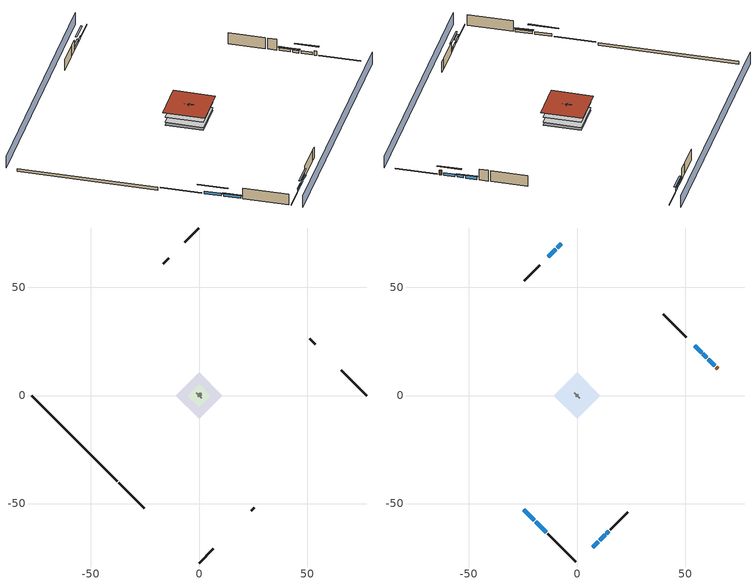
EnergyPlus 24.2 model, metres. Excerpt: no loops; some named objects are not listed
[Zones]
crawlspace - vented
 floor foundation (Slab2 construction): -10.79,0 0,10.79 10.79,0 0,-10.79 z-0.91
 wall outside (RimJoist1 construction): -37.06,-40.44 -25.27,-52.23 z0.3:0.61
 wall outside (RimJoist2 construction): 0,77.5 -6.55,70.95 z0.3:0.61
 wall outside (RimJoist3 construction): 77.5,0 65.71,11.79 z0.3:0.61
 wall outside (RimJoist4 construction): 0,-77.5 6.55,-70.95 z0.3:0.61
 wall foundation (FoundationWall1 construction): -77.5,0 -37.72,-39.79 z-0.91:0.3
furnace airloop ret air zone
 floor adiabatic (AdiabaticConst): 0,0 0,1 1,1 1,0 z0
 wall adiabatic (AdiabaticConst): 0,1 0,0 1,0 1,1 0,1 z0:1
 ceiling adiabatic (AdiabaticConst): 1,0 1,1 0,1 0,0 z1
garage
 floor foundation (Slab1 construction): -5.17,0 0,5.17 5.17,0 0,-5.17 z0
 wall outside (Wall1 construction): -13.98,63.52 -16.57,60.94 z0.3:5.18
 wall outside (Wall2 construction): 53.75,23.75 51.17,26.34 z0.3:5.18
 wall outside (Wall9 construction): 24.25,-53.25 25.54,-51.96 z0.3:5.18
 wall to conditioned space (Wall5 construction Reversed): -1.29,1.29 1.29,-1.29 z0.3:5.18
 wall to conditioned space (Wall6 construction Reversed): -0.65,-0.65 0.65,0.65 z0.3:5.18
conditioned space
 floor to crawlspace - vented (Floor1 construction): -10.79,0 0,10.79 10.79,0 0,-10.79 z0.3
 floor to garage (Floor2 construction): -5.17,0 0,5.17 5.17,0 0,-5.17 z0.3
 floor adiabatic (AdiabaticFloorConstruction): -10.79,0 0,10.79 10.79,0 0,-10.79 z2.74
 wall outside (AdiabaticWallConstruction 1): 65.06,12.45 64.41,13.09 z0.3:2.34
 wall outside (AdiabaticWallConstruction): -24.62,-52.89 -19.79,-57.72 / -19.13,-58.37 -14.3,-63.2 / -7.21,70.3 -9.08,68.43 / 63.76,13.75 60.71,16.8 z0.3:1.46; 7.21,-70.3 9.76,-67.75 / 10.41,-67.09 12.96,-64.54 z0.3:1.52; -9.73,67.77 -13.33,64.18 z0.3:1.43; 60.05,17.45 58.27,19.23 z0.3:1.4; 57.62,19.89 54.41,23.09 z0.3:1.49; 13.62,-63.88 14.62,-62.88 z0.3:1.25
 wall outside (Wall3 construction): -13.65,-63.86 -0.66,-76.85 z0.3:5.18
 wall outside (Wall4 construction): -17.23,60.28 -24.44,53.06 z0.3:5.18
 wall outside (Wall7 construction): 50.51,26.99 39.99,37.52 z0.3:5.18
 wall outside (Wall8 construction): 15.28,-62.23 23.59,-53.91 z0.3:5.18
 window (WindowConstruction): -24.61,-52.89 -19.79,-57.72 z0.3:1.46
 window (WindowConstruction 9): 7.21,-70.3 9.76,-67.75 z0.3:1.52
 window (WindowConstruction 1): -19.13,-58.37 -14.3,-63.2 z0.3:1.46
 window (WindowConstruction 2): -7.21,70.3 -9.07,68.43 z0.3:1.46
 window (WindowConstruction 3): -9.73,67.77 -13.33,64.18 z0.3:1.43
 window (WindowConstruction 4): 63.75,13.75 60.71,16.8 z0.3:1.46
 window (WindowConstruction 5): 60.05,17.45 58.27,19.23 z0.3:1.4
 window (WindowConstruction 6): 57.62,19.89 54.41,23.09 z0.3:1.49
 window (WindowConstruction 7): 10.41,-67.09 12.96,-64.54 z0.3:1.52
 window (WindowConstruction 8): 13.62,-63.88 14.62,-62.88 z0.3:1.25
 door (Door): 65.06,12.45 64.41,13.09 z0.3:2.34
 ceiling adiabatic (AdiabaticFloorConstruction): 0,-10.79 10.79,0 0,10.79 -10.79,0 z2.74
 roof outside (Roof1 construction): 0,11.96 -11.96,0 0,-11.96 11.96,0 z5.18
shading: 3.23,-80.74 80.74,-3.23 / -3.23,80.74 -80.74,3.23 z0:5.18; -17.85,-59.66 -26.55,-50.95 -26.99,-51.38 -18.28,-60.09 z4.21; 9.97,-67.53 6.99,-70.51 7.42,-70.94 10.4,-67.96 z1.83; -14.09,-63.42 -19.35,-58.16 -19.78,-58.59 -14.52,-63.85 z1.77; -11.01,66.49 -5.27,72.23 -5.7,72.67 -11.45,66.92 z4.21; -13.54,63.96 -9.52,67.99 -9.95,68.42 -13.97,64.39 z1.74; 58.77,18.73 65.69,11.81 66.13,12.24 59.2,19.17 z4.21; 58.06,19.45 60.27,17.24 60.7,17.67 58.49,19.88 z1.71; 54.2,23.31 57.83,19.67 58.26,20.1 54.63,23.74 z1.8; 14.9,-62.6 8.47,-69.03 8.91,-69.46 15.33,-63.03 z4.27; 14.84,-62.67 13.4,-64.1 13.84,-64.53 15.27,-63.1 z1.55
[Building]
Building 1: Terrain=Suburbs
[Site:Location]
Portland Intl Arpt_OR: Latitude {deg}=45.59; Longitude {deg}=-122.6; Time Zone {hr}=-8; Elevation {m}=33; Keep Site Location Information=Yes
[Site:GroundTemperature:Shallow]
10.2558, 8.96328, 8.85977, 9.47314, 11.9355, 14.3863, 16.5111, 17.8571, 17.9714, 16.8767, 14.8061, 12.4304
[Site:WaterMainsTemperature]
Calculation Method=Schedule; Temperature Schedule=mains temperature schedule
[Material] Roughness=Rough; Thermal Absorptance=0.9
Name | Thickness {m} | Conductivity {W/m-K} | Density {kg/m3} | Specific Heat {J/kg-K} | Solar Absorptance | Visible Absorptance
concrete 4.0 in. | 0.1016 | 1.803125 | 2242.8 | 837.4 | 0.7 | 0.7
concrete 8.0 in. | 0.2032 | 1.803125 | 2242.8 | 837.4 | 0.7 | 0.7
door material | 0.04445 | 0.0612267 | 512.64 | 1214.23 | 0.7 | 0.7
fiber cement siding | 0.009525 | 0.258207 | 347.634 | 1004.88 | 0.5 | 0.5
floor covering | 0.0127 | 0.0433444 | 54.468 | 1339.84 | 0.6 | 0.6
floor rigid ins; wall rigid ins; wall rigid ins 1; wall rigid ins 2 | 0.051816 | 0.029427 | 32.04 | 1214.23 | 0.7 | 0.7
floor rigid ins 1; wall rigid ins 3 | 0.512978 | 0.029427 | 32.04 | 1214.23 | 0.7 | 0.7
floor stud and cavity | 0.1397 | 0.0972396 | 92.3553 | 1139.71 | 0.7 | 0.7
floor stud and cavity 1 | 0.1397 | 1.75129 | 37.0049 | 1207.88 | 0.7 | 0.7
furniture material conditioned space 1; furniture material garage 1 | 0.1524 | 0.115458 | 640.8 | 1214.23 | 0.6 | 0.6
gypsum board | 0.0127 | 0.160291 | 801 | 837.4 | 0.6 | 0.6
osb sheathing 0.5 in. | 0.0127 | 0.115458 | 512.64 | 1214.23 | 0.7 | 0.7
osb sheathing 0.75 in. | 0.01905 | 0.115458 | 512.64 | 1214.23 | 0.7 | 0.7
rim joist stud and cavity | 0.0508 | 0.178804 | 50.32683 | 1063.81 | 0.6 | 0.6
roof rigid ins | 0.103632 | 0.029427 | 32.04 | 1214.23 | 0.7 | 0.7
roof stud and cavity | 0.2032 | 0.159782 | 78.34581 | 1123.46 | 0.7 | 0.7
slate or tile shingles | 0.01905 | 0.840978 | 1899.972 | 799.717 | 0.75 | 0.75
soil 0.5 in. | 0.0127 | 1.9041 | 1842.3 | 418.7 | 0.7 | 0.7
wall stud and cavity | 0.1397 | 0.346631 | 139.0536 | 1170.24 | 0.6 | 0.6
wall stud and cavity 1 | 0.1397 | 0.230709 | 139.0536 | 1170.24 | 0.7 | 0.7
wall stud and cavity 2 | 0.1397 | 0.250644 | 139.0536 | 1170.24 | 0.7 | 0.7
wall stud and cavity 3 | 0.0889 | 0.380278 | 52.3479 | 1209.89 | 0.7 | 0.7
wall stud and cavity 4 | 0.0889 | 0.391764 | 83.0341 | 1211.67 | 0.7 | 0.7
wood siding; wood siding 1 | 0.0254 | 0.102417 | 544.68 | 1172.36 | 0.7 | 0.7
[Material:NoMass]
Adiabatic: Roughness=Rough; Thermal Resistance {m2-K/W}=176.1; Thermal Absorptance=0.9; Solar Absorptance=0.7; Visible Absorptance=0.7
[WindowMaterial:SimpleGlazingSystem]
WindowMaterial: U-Factor {W/m2-K}=2.15764; Solar Heat Gain Coefficient=0.44
[Construction]
AdiabaticConst: Adiabatic
AdiabaticFloorConstruction: floor stud and cavity 1, floor rigid ins 1, osb sheathing 0.75 in., floor covering
AdiabaticWallConstruction: wood siding, wall rigid ins 3, wall stud and cavity 3, gypsum board
AdiabaticWallConstruction 1: wood siding 1, wall rigid ins 3, wall stud and cavity 3, gypsum board
Door: door material
Floor1 construction; Floor2 construction: floor stud and cavity, floor rigid ins, osb sheathing 0.75 in., floor covering
FoundationWall1 construction: concrete 8.0 in.
furniture construction conditioned space 1: furniture material conditioned space 1
furniture construction garage 1: furniture material garage 1
PartitionWallConstruction: gypsum board, wall stud and cavity 4, gypsum board
RimJoist1 construction; RimJoist2 construction; RimJoist3 construction; RimJoist4 construction: fiber cement siding, rim joist stud and cavity
Roof1 construction: slate or tile shingles, roof rigid ins, osb sheathing 0.75 in., roof stud and cavity, gypsum board
Slab1 construction: concrete 4.0 in.
Slab2 construction: soil 0.5 in.
Wall1 construction; Wall2 construction; Wall9 construction: fiber cement siding, osb sheathing 0.5 in., wall stud and cavity
Wall3 construction; Wall4 construction: fiber cement siding, wall rigid ins, osb sheathing 0.5 in., wall stud and cavity 1, gypsum board
Wall5 construction Reversed: gypsum board, wall stud and cavity 2, osb sheathing 0.5 in., wall rigid ins 1
Wall6 construction Reversed: gypsum board, wall stud and cavity 2, osb sheathing 0.5 in., wall rigid ins 2
Wall7 construction; Wall8 construction: fiber cement siding, wall rigid ins 2, osb sheathing 0.5 in., wall stud and cavity 1, gypsum board
WindowConstruction; WindowConstruction 1; WindowConstruction 2; WindowConstruction 3; WindowConstruction 4; WindowConstruction 5; WindowConstruction 6; WindowConstruction 7; WindowConstruction 8; WindowConstruction 9: WindowMaterial
[Zone] Multiplier=1
Name | Volume {m3} | Part of Total Floor Area
conditioned space | 1265.65 | Yes
crawlspace - vented | 283.791 | Yes
furnace airloop ret air zone | 1 | No
garage | 130.484 | Yes
[Space]
Name | Zone | Volume {m3} | Space Type
conditioned space 1 | conditioned space | 1265.65
crawlspace - vented 1 | crawlspace - vented | 283.791
furnace airloop ret air space | furnace airloop ret air zone |  | Plenum Space Type
garage 1 | garage | 130.484
[SurfaceProperty:IncidentSolarMultiplier] Incident Solar Multiplier=1; Incident Solar Multiplier Schedule=trans schedule winter=0.85 summer=0.7
Window1; Window10; Window2; Window3; Window4; Window5; Window6; Window7; Window8; Window9
[InternalMass]
Name | Construction | Zone or ZoneList | Space or SpaceList | Surface Area {m2}
furniture mass conditioned space 1 | furniture construction conditioned space 1 | conditioned space | conditioned space 1 | 207.62
partition wall mass | PartitionWallConstruction | conditioned space | conditioned space 1 | 519.049
furniture mass garage 1 | furniture construction garage 1 | garage | garage 1 | 5.35122
[ElectricEquipment] Zone or ZoneList or Space or SpaceList=conditioned space 1; Design Level Calculation Method=EquipmentLevel; Fraction Latent=0
Name | Schedule | Design Level {W} | Fraction Radiant | Fraction Lost
clothes dryer | clothes dryer schedule | 0 | 0 | 1
clothes washer | clothes washer schedule | 0 | 0 | 1
cooking range | cooking range schedule | 0 | 0 | 1
dishwasher | dishwasher schedule | 0 | 0 | 1
fridge | fridge schedule | 45.9075 | 0.6 | 0
mech vent house fan | mech vent house fan schedule | 0 | 0 | 1
mech vent house fan cfis | mech vent house fan cfis schedule | 0 | 0 | 0
whole house fan | Always On Discrete | 0 | 0 | 1
[OtherEquipment] Design Level Calculation Method=EquipmentLevel
Name | Fuel Type | Zone or ZoneList or Space or SpaceList | Schedule | Design Level {W} | Fraction Latent | Fraction Radiant | Fraction Lost
clothes dryer 1 | NaturalGas | conditioned space 1 | clothes dryer schedule | 0 | 0 | 0 | 1
cooking range 1 | NaturalGas | conditioned space 1 | cooking range schedule | 0 | 0 | 0 | 1
furnace airloop_0 SupCondToLv; furnace airloop_0 SupSensLkToCond; mech vent house fan sensible load | None | conditioned space 1 | Always On Discrete | 0 | 0 | 0 | 0
furnace airloop_0 SupLatLkToCond; mech vent house fan latent load | None | conditioned space 1 | Always On Discrete | 0 | 1 | 0 | 0
general water use latent | None | conditioned space 1 | general water use schedule | 0 | 1 | 0 | 0
general water use sensible | None | conditioned space 1 | general water use schedule | 0 | 0 | 0.6 | 0
furnace airloop_0 RetCondToDZ; furnace airloop_0 SupCondToDZ; furnace airloop_0 SupSensLkToDZ | None | crawlspace - vented 1 | Always On Discrete | 0 | 0 | 0 | 0
furnace airloop_0 SupLatLkToDZ | None | crawlspace - vented 1 | Always On Discrete | 0 | 1 | 0 | 0
furnace airloop_0 RetCondToRP; furnace airloop_0 RetSensLkToRP | None | furnace airloop ret air space | Always On Discrete | 0 | 0 | 0 | 0
furnace airloop_0 RetLatLkToRP | None | furnace airloop ret air space | Always On Discrete | 0 | 1 | 0 | 0
water heater energy adjustment1 | Electricity | garage 1 | Always On Discrete | 0.01 | 0 | 0 | 1
water heater lat | None | garage 1 | Always On Discrete | 0 | 1 | 0 | 0
water heater sens | None | garage 1 | Always On Discrete | 0 | 0 | 0 | 0
[ZoneInfiltration:DesignFlowRate] Schedule=Always On Discrete
Name | Zone or ZoneList or Space or SpaceList | Design Flow Rate Calculation Method | Design Flow Rate {m3/s} | Air Changes per Hour {1/hr} | Constant Term Coefficient | Temperature Term Coefficient | Velocity Term Coefficient | Velocity Squared Term Coefficient
infil flow; natural vent flow; whole house fan flow | conditioned space 1 | Flow/Zone | 0
crawlspace_vented 1 duct leakage imbalance infil flow | crawlspace - vented 1 | Flow/Zone | 0
infil crawlspace - vented 1 | crawlspace - vented 1 | AirChanges/Hour |  | 2.6013 | 1 | 0 | 0 | 0
[ZoneMixing] Schedule=Always On Continuous; Design Flow Rate Calculation Method=Flow/Zone; Design Flow Rate {m3/s}=0
Name | Zone or Space | Source Zone or Space
furnace airloop_0 ZoneMixDZToCond mix | conditioned space | crawlspace - vented
furnace airloop_0 ZoneMixCondToDZ mix | crawlspace - vented | conditioned space
[SurfaceProperty:ExposedFoundationPerimeter] Exposed Perimeter Calculation Method=TotalExposedPerimeter
Name | Total Exposed Perimeter {m}
Slab2 | 56.26608
Slab1 | 18.288
[SpaceList]
Plenum Space Type: furnace airloop ret air space
[ZoneInfiltration:EffectiveLeakageArea]
infil garage 1: Zone or Space=garage 1; Schedule=Always On Discrete; Effective Air Leakage Area {cm2}=81.551; Stack Coefficient=0.000129147; Wind Coefficient=4.64657e-05
[AvailabilityManager:Scheduled]
furnace airloop Availability Manager: Schedule=Always On Discrete
[AirLoopHVAC:ReturnPlenum]
Air Loop HVAC Return Plenum 1: Zone=furnace airloop ret air zone
[Foundation:Kiva] Wall Depth Below Slab {m}=0.2032
Name | Initial Indoor Air Temperature {C} | Wall Height Above Grade {m}
Foundation Kiva 1 | 13.4258 | 0.1016
Foundation Kiva 2 | 7.86103 | 0.3048
[Foundation:Kiva:Settings]
Soil Conductivity {W/m-K}=1.9041; Soil Density {kg/m3}=1842.3; Soil Specific Heat {J/kg-K}=418.7; Ground Solar Absorptivity=0.9; Ground Thermal Absorptivity=0.9; Ground Surface Roughness {m}=0.03; Far-Field Width {m}=40; Deep-Ground Boundary Condition=ZeroFlux; Deep-Ground Depth {m}=40; Minimum Cell Dimension {m}=0.2; Maximum Cell Growth Coefficient=3; Simulation Timestep=Timestep
[EnergyManagementSystem:GlobalVariable]
furnace_airloop_0_DuctImbalLkExhFanEquivCond
furnace_airloop_0_DuctImbalLkExhFanEquivDZ
furnace_airloop_0_DuctImbalLkSupFanEquivCond
furnace_airloop_0_DuctImbalLkSupFanEquivDZ
furnace_airloop_0_DZ_T
furnace_airloop_0_DZ_W
furnace_airloop_0_RetCondToDZ
furnace_airloop_0_RetCondToRP
furnace_airloop_0_RetLatLkToRP
furnace_airloop_0_RetSensLkToRP
furnace_airloop_0_SupCondToDZ
furnace_airloop_0_SupCondToLv
furnace_airloop_0_SupLatLkToCond
furnace_airloop_0_SupLatLkToDZ
furnace_airloop_0_SupSensLkToCond
furnace_airloop_0_SupSensLkToDZ
furnace_airloop_0_ZoneMixCondToDZ
furnace_airloop_0_ZoneMixDZToCond
furnace_airloop_AH_MFR
furnace_airloop_AH_Tout
furnace_airloop_AH_VFR
furnace_airloop_AH_Wout
furnace_airloop_Fan_RTF
furnace_airloop_RA_T
furnace_airloop_Ra_W
infil_program_Qfan
infil_program_Qinf
natural_vent_program_Qnv
natural_vent_program_Qwhf
[EnergyManagementSystem:Sensor]
Name | Output:Variable or Output:Meter Index Key | Output:Variable or Output:Meter
airflow_gain | infil flow | Infiltration Sensible Heat Gain Energy
airflow_gain_1 | natural vent flow | Infiltration Sensible Heat Gain Energy
airflow_gain_2 | whole house fan flow | Infiltration Sensible Heat Gain Energy
airflow_loss | infil flow | Infiltration Sensible Heat Loss Energy
airflow_loss_1 | natural vent flow | Infiltration Sensible Heat Loss Energy
airflow_loss_2 | whole house fan flow | Infiltration Sensible Heat Loss Energy
clg_load_cond |  | Cooling:EnergyTransfer:Zone:CONDITIONED SPACE
clg_load_duct |  | Cooling:EnergyTransfer:Zone:FURNACE AIRLOOP RET AIR ZONE
clg_sp_s; clg_sp_s_1 | cooling setpoint | Schedule Value
cool_season | cooling season schedule | Schedule Value
ducts_conv | furnace airloop_0 RetCondToRP | Other Equipment Convective Heating Energy
ducts_conv_1 | furnace airloop_0 RetLatLkToRP | Other Equipment Convective Heating Energy
ducts_conv_2 | furnace airloop_0 RetSensLkToRP | Other Equipment Convective Heating Energy
ducts_conv_3 | furnace airloop_0 SupCondToLv | Other Equipment Convective Heating Energy
ducts_conv_4 | furnace airloop_0 SupLatLkToCond | Other Equipment Convective Heating Energy
ducts_conv_5 | furnace airloop_0 SupSensLkToCond | Other Equipment Convective Heating Energy
ducts_rad | furnace airloop_0 RetCondToRP | Other Equipment Radiant Heating Energy
ducts_rad_1 | furnace airloop_0 RetLatLkToRP | Other Equipment Radiant Heating Energy
ducts_rad_2 | furnace airloop_0 RetSensLkToRP | Other Equipment Radiant Heating Energy
ducts_rad_3 | furnace airloop_0 SupCondToLv | Other Equipment Radiant Heating Energy
ducts_rad_4 | furnace airloop_0 SupLatLkToCond | Other Equipment Radiant Heating Energy
ducts_rad_5 | furnace airloop_0 SupSensLkToCond | Other Equipment Radiant Heating Energy
furnace_airloop_0_DZ_T_s | crawlspace - vented | Zone Air Temperature
furnace_airloop_0_DZ_W_s | crawlspace - vented | Zone Mean Air Humidity Ratio
furnace_airloop_AH_MFR_s | Node 6 | System Node Mass Flow Rate
furnace_airloop_AH_Tout_s | Node 6 | System Node Temperature
furnace_airloop_AH_VFR_s | Node 6 | System Node Current Density Volume Flow Rate
furnace_airloop_AH_Wout_s | Node 6 | System Node Humidity Ratio
furnace_airloop_RA_T_s | Node 9 | System Node Temperature
furnace_airloop_Ra_W_s | Node 9 | System Node Humidity Ratio
htg_load_cond |  | Heating:EnergyTransfer:Zone:CONDITIONED SPACE
htg_load_duct |  | Heating:EnergyTransfer:Zone:FURNACE AIRLOOP RET AIR ZONE
htg_sp_s; htg_sp_s_1 | heating setpoint | Schedule Value
ig_ee_conv | clothes dryer | Electric Equipment Convective Heating Energy
ig_ee_conv_2 | cooking range | Electric Equipment Convective Heating Energy
ig_ee_conv_4 | fridge | Electric Equipment Convective Heating Energy
ig_ee_conv_5 | whole house fan | Electric Equipment Convective Heating Energy
ig_ee_rad | clothes dryer | Electric Equipment Radiant Heating Energy
ig_ee_rad_2 | cooking range | Electric Equipment Radiant Heating Energy
ig_ee_rad_4 | fridge | Electric Equipment Radiant Heating Energy
ig_ee_rad_5 | whole house fan | Electric Equipment Radiant Heating Energy
ig_oe_conv | clothes dryer 1 | Other Equipment Convective Heating Energy
ig_oe_conv_1 | cooking range 1 | Other Equipment Convective Heating Energy
ig_oe_conv_2 | general water use latent | Other Equipment Convective Heating Energy
ig_oe_conv_3 | general water use sensible | Other Equipment Convective Heating Energy
ig_oe_rad | clothes dryer 1 | Other Equipment Radiant Heating Energy
ig_oe_rad_1 | cooking range 1 | Other Equipment Radiant Heating Energy
ig_oe_rad_2 | general water use latent | Other Equipment Radiant Heating Energy
ig_oe_rad_3 | general water use sensible | Other Equipment Radiant Heating Energy
im_conv | furniture mass conditioned space 1 | Surface Inside Face Convection Heat Gain Energy
im_conv_1 | partition wall mass | Surface Inside Face Convection Heat Gain Energy
im_ig | furniture mass conditioned space 1 | Surface Inside Face Internal Gains Radiation Heat Gain Energy
im_ig_1 | partition wall mass | Surface Inside Face Internal Gains Radiation Heat Gain Energy
im_lgt | furniture mass conditioned space 1 | Surface Inside Face Lights Radiation Heat Gain Energy
im_lgt_1 | partition wall mass | Surface Inside Face Lights Radiation Heat Gain Energy
im_sol | furniture mass conditioned space 1 | Surface Inside Face Solar Radiation Heat Gain Energy
im_sol_1 | partition wall mass | Surface Inside Face Solar Radiation Heat Gain Energy
im_surf | furniture mass conditioned space 1 | Surface Inside Face Net Surface Thermal Radiation Heat Gain Energy
im_surf_1 | partition wall mass | Surface Inside Face Net Surface Thermal Radiation Heat Gain Energy
mv_conv | mech vent house fan | Electric Equipment Convective Heating Energy
mv_conv_1 | mech vent house fan cfis | Electric Equipment Convective Heating Energy
mv_conv_2 | mech vent house fan latent load | Other Equipment Convective Heating Energy
mv_conv_3 | mech vent house fan sensible load | Other Equipment Convective Heating Energy
mv_rad | mech vent house fan | Electric Equipment Radiant Heating Energy
mv_rad_1 | mech vent house fan cfis | Electric Equipment Radiant Heating Energy
mv_rad_2 | mech vent house fan latent load | Other Equipment Radiant Heating Energy
mv_rad_3 | mech vent house fan sensible load | Other Equipment Radiant Heating Energy
natural_vent_s | natural vent schedule | Schedule Value
out_pb_s |  | Site Outdoor Air Barometric Pressure
out_wt_s |  | Site Outdoor Air Humidity Ratio
site_vw_s |  | Site Wind Speed
ss_back_out | Window1 | Surface Window Shortwave from Zone Back Out Window Heat Transfer Rate
ss_back_out_1 | Window10 | Surface Window Shortwave from Zone Back Out Window Heat Transfer Rate
ss_back_out_2 | Window2 | Surface Window Shortwave from Zone Back Out Window Heat Transfer Rate
ss_back_out_3 | Window3 | Surface Window Shortwave from Zone Back Out Window Heat Transfer Rate
ss_back_out_4 | Window4 | Surface Window Shortwave from Zone Back Out Window Heat Transfer Rate
ss_back_out_5 | Window5 | Surface Window Shortwave from Zone Back Out Window Heat Transfer Rate
ss_back_out_6 | Window6 | Surface Window Shortwave from Zone Back Out Window Heat Transfer Rate
ss_back_out_7 | Window7 | Surface Window Shortwave from Zone Back Out Window Heat Transfer Rate
ss_back_out_8 | Window8 | Surface Window Shortwave from Zone Back Out Window Heat Transfer Rate
ss_back_out_9 | Window9 | Surface Window Shortwave from Zone Back Out Window Heat Transfer Rate
ss_conv | Door1 | Surface Inside Face Convection Heat Gain Energy
ss_conv_1 | Window1 | Surface Inside Face Convection Heat Gain Energy
ss_conv_10 | Window9 | Surface Inside Face Convection Heat Gain Energy
ss_conv_2 | Window10 | Surface Inside Face Convection Heat Gain Energy
ss_conv_3 | Window2 | Surface Inside Face Convection Heat Gain Energy
ss_conv_4 | Window3 | Surface Inside Face Convection Heat Gain Energy
ss_conv_5 | Window4 | Surface Inside Face Convection Heat Gain Energy
ss_conv_6 | Window5 | Surface Inside Face Convection Heat Gain Energy
ss_conv_7 | Window6 | Surface Inside Face Convection Heat Gain Energy
ss_conv_8 | Window7 | Surface Inside Face Convection Heat Gain Energy
ss_conv_9 | Window8 | Surface Inside Face Convection Heat Gain Energy
ss_ig | Door1 | Surface Inside Face Internal Gains Radiation Heat Gain Energy
ss_ig_1 | Window1 | Surface Inside Face Internal Gains Radiation Heat Gain Energy
ss_ig_10 | Window9 | Surface Inside Face Internal Gains Radiation Heat Gain Energy
ss_ig_2 | Window10 | Surface Inside Face Internal Gains Radiation Heat Gain Energy
ss_ig_3 | Window2 | Surface Inside Face Internal Gains Radiation Heat Gain Energy
ss_ig_4 | Window3 | Surface Inside Face Internal Gains Radiation Heat Gain Energy
ss_ig_5 | Window4 | Surface Inside Face Internal Gains Radiation Heat Gain Energy
ss_ig_6 | Window5 | Surface Inside Face Internal Gains Radiation Heat Gain Energy
ss_ig_7 | Window6 | Surface Inside Face Internal Gains Radiation Heat Gain Energy
ss_ig_8 | Window7 | Surface Inside Face Internal Gains Radiation Heat Gain Energy
ss_ig_9 | Window8 | Surface Inside Face Internal Gains Radiation Heat Gain Energy
ss_lgt | Door1 | Surface Inside Face Lights Radiation Heat Gain Energy
ss_sol | Door1 | Surface Inside Face Solar Radiation Heat Gain Energy
ss_surf | Door1 | Surface Inside Face Net Surface Thermal Radiation Heat Gain Energy
ss_surf_1 | Window1 | Surface Inside Face Net Surface Thermal Radiation Heat Gain Energy
ss_surf_10 | Window9 | Surface Inside Face Net Surface Thermal Radiation Heat Gain Energy
ss_surf_2 | Window10 | Surface Inside Face Net Surface Thermal Radiation Heat Gain Energy
ss_surf_3 | Window2 | Surface Inside Face Net Surface Thermal Radiation Heat Gain Energy
ss_surf_4 | Window3 | Surface Inside Face Net Surface Thermal Radiation Heat Gain Energy
ss_surf_5 | Window4 | Surface Inside Face Net Surface Thermal Radiation Heat Gain Energy
ss_surf_6 | Window5 | Surface Inside Face Net Surface Thermal Radiation Heat Gain Energy
ss_surf_7 | Window6 | Surface Inside Face Net Surface Thermal Radiation Heat Gain Energy
ss_surf_8 | Window7 | Surface Inside Face Net Surface Thermal Radiation Heat Gain Energy
ss_surf_9 | Window8 | Surface Inside Face Net Surface Thermal Radiation Heat Gain Energy
ss_trans_in | Window1 | Surface Window Transmitted Solar Radiation Rate
ss_trans_in_1 | Window10 | Surface Window Transmitted Solar Radiation Rate
ss_trans_in_2 | Window2 | Surface Window Transmitted Solar Radiation Rate
ss_trans_in_3 | Window3 | Surface Window Transmitted Solar Radiation Rate
ss_trans_in_4 | Window4 | Surface Window Transmitted Solar Radiation Rate
ss_trans_in_5 | Window5 | Surface Window Transmitted Solar Radiation Rate
ss_trans_in_6 | Window6 | Surface Window Transmitted Solar Radiation Rate
ss_trans_in_7 | Window7 | Surface Window Transmitted Solar Radiation Rate
ss_trans_in_8 | Window8 | Surface Window Transmitted Solar Radiation Rate
ss_trans_in_9 | Window9 | Surface Window Transmitted Solar Radiation Rate
ss_trans_out | Window1 | Surface Inside Face Initial Transmitted Diffuse Transmitted Out Window Solar Radiation Rate
ss_trans_out_1 | Window10 | Surface Inside Face Initial Transmitted Diffuse Transmitted Out Window Solar Radiation Rate
ss_trans_out_2 | Window2 | Surface Inside Face Initial Transmitted Diffuse Transmitted Out Window Solar Radiation Rate
ss_trans_out_3 | Window3 | Surface Inside Face Initial Transmitted Diffuse Transmitted Out Window Solar Radiation Rate
ss_trans_out_4 | Window4 | Surface Inside Face Initial Transmitted Diffuse Transmitted Out Window Solar Radiation Rate
ss_trans_out_5 | Window5 | Surface Inside Face Initial Transmitted Diffuse Transmitted Out Window Solar Radiation Rate
ss_trans_out_6 | Window6 | Surface Inside Face Initial Transmitted Diffuse Transmitted Out Window Solar Radiation Rate
ss_trans_out_7 | Window7 | Surface Inside Face Initial Transmitted Diffuse Transmitted Out Window Solar Radiation Rate
ss_trans_out_8 | Window8 | Surface Inside Face Initial Transmitted Diffuse Transmitted Out Window Solar Radiation Rate
ss_trans_out_9 | Window9 | Surface Inside Face Initial Transmitted Diffuse Transmitted Out Window Solar Radiation Rate
s_conv | Floor1 | Surface Inside Face Convection Heat Gain Energy
s_conv_1 | Floor2 | Surface Inside Face Convection Heat Gain Energy
s_conv_10 | Wall8 | Surface Inside Face Convection Heat Gain Energy
s_conv_2 | inferred conditioned ceiling | Surface Inside Face Convection Heat Gain Energy
s_conv_3 | inferred conditioned floor | Surface Inside Face Convection Heat Gain Energy
s_conv_4 | Roof1 | Surface Inside Face Convection Heat Gain Energy
s_conv_5 | Wall3 | Surface Inside Face Convection Heat Gain Energy
s_conv_6 | Wall4 | Surface Inside Face Convection Heat Gain Energy
s_conv_7 | Wall5 | Surface Inside Face Convection Heat Gain Energy
s_conv_8 | Wall6 | Surface Inside Face Convection Heat Gain Energy
s_conv_9 | Wall7 | Surface Inside Face Convection Heat Gain Energy
s_ig | Floor1 | Surface Inside Face Internal Gains Radiation Heat Gain Energy
s_ig_1 | Floor2 | Surface Inside Face Internal Gains Radiation Heat Gain Energy
s_ig_10 | Wall8 | Surface Inside Face Internal Gains Radiation Heat Gain Energy
s_ig_2 | inferred conditioned ceiling | Surface Inside Face Internal Gains Radiation Heat Gain Energy
s_ig_3 | inferred conditioned floor | Surface Inside Face Internal Gains Radiation Heat Gain Energy
s_ig_4 | Roof1 | Surface Inside Face Internal Gains Radiation Heat Gain Energy
s_ig_5 | Wall3 | Surface Inside Face Internal Gains Radiation Heat Gain Energy
s_ig_6 | Wall4 | Surface Inside Face Internal Gains Radiation Heat Gain Energy
s_ig_7 | Wall5 | Surface Inside Face Internal Gains Radiation Heat Gain Energy
s_ig_8 | Wall6 | Surface Inside Face Internal Gains Radiation Heat Gain Energy
s_ig_9 | Wall7 | Surface Inside Face Internal Gains Radiation Heat Gain Energy
s_lgt | Floor1 | Surface Inside Face Lights Radiation Heat Gain Energy
water_heater_amb_rh | garage | Zone Air Relative Humidity
water_heater_amb_temp | garage | Zone Mean Air Temperature
[Schedule:Day:Interval]
trans schedule winter=0.85 summer=0.7 day; trans schedule winter=0.85 summer=0.7 day 2: No, 24:00, 0.85
trans schedule winter=0.85 summer=0.7 day 1: No, 24:00, 0.7
trans schedule winter=0.85 summer=0.7 default day; clothes dryer schedule day 1; clothes dryer schedule default day; clothes washer schedule day 1; clothes washer schedule default day; cooking range schedule day 1; cooking range schedule default day; dishwasher schedule day 1; dishwasher schedule default day; general water use schedule day 1; general water use schedule default day: No, 24:00, 0
[Schedule:Week:Daily]
trans schedule winter=0.85 summer=0.7 Week Rule - Jan1-May26: trans schedule winter=0.85 summer=0.7 day, trans schedule winter=0.85 summer=0.7 day, trans schedule winter=0.85 summer=0.7 day, trans schedule winter=0.85 summer=0.7 day, trans schedule winter=0.85 summer=0.7 day, trans schedule winter=0.85 summer=0.7 day, trans schedule winter=0.85 summer=0.7 day, trans schedule winter=0.85 summer=0.7 default day, trans schedule winter=0.85 summer=0.7 default day, trans schedule winter=0.85 summer=0.7 default day, trans schedule winter=0.85 summer=0.7 default day, trans schedule winter=0.85 summer=0.7 default day
trans schedule winter=0.85 summer=0.7 Week Rule - May27-Jun2: trans schedule winter=0.85 summer=0.7 day, trans schedule winter=0.85 summer=0.7 day, trans schedule winter=0.85 summer=0.7 day, trans schedule winter=0.85 summer=0.7 day, trans schedule winter=0.85 summer=0.7 day, trans schedule winter=0.85 summer=0.7 day 1, trans schedule winter=0.85 summer=0.7 day 1, trans schedule winter=0.85 summer=0.7 default day, trans schedule winter=0.85 summer=0.7 default day, trans schedule winter=0.85 summer=0.7 default day, trans schedule winter=0.85 summer=0.7 default day, trans schedule winter=0.85 summer=0.7 default day
trans schedule winter=0.85 summer=0.7 Week Rule - Jun3-Sep29: trans schedule winter=0.85 summer=0.7 day 1, trans schedule winter=0.85 summer=0.7 day 1, trans schedule winter=0.85 summer=0.7 day 1, trans schedule winter=0.85 summer=0.7 day 1, trans schedule winter=0.85 summer=0.7 day 1, trans schedule winter=0.85 summer=0.7 day 1, trans schedule winter=0.85 summer=0.7 day 1, trans schedule winter=0.85 summer=0.7 default day, trans schedule winter=0.85 summer=0.7 default day, trans schedule winter=0.85 summer=0.7 default day, trans schedule winter=0.85 summer=0.7 default day, trans schedule winter=0.85 summer=0.7 default day
trans schedule winter=0.85 summer=0.7 Week Rule - Sep30-Oct6: trans schedule winter=0.85 summer=0.7 day 1, trans schedule winter=0.85 summer=0.7 day 2, trans schedule winter=0.85 summer=0.7 day 2, trans schedule winter=0.85 summer=0.7 day 2, trans schedule winter=0.85 summer=0.7 day 2, trans schedule winter=0.85 summer=0.7 day 2, trans schedule winter=0.85 summer=0.7 day 2, trans schedule winter=0.85 summer=0.7 default day, trans schedule winter=0.85 summer=0.7 default day, trans schedule winter=0.85 summer=0.7 default day, trans schedule winter=0.85 summer=0.7 default day, trans schedule winter=0.85 summer=0.7 default day
trans schedule winter=0.85 summer=0.7 Week Rule - Oct7-Dec31: trans schedule winter=0.85 summer=0.7 day 2, trans schedule winter=0.85 summer=0.7 day 2, trans schedule winter=0.85 summer=0.7 day 2, trans schedule winter=0.85 summer=0.7 day 2, trans schedule winter=0.85 summer=0.7 day 2, trans schedule winter=0.85 summer=0.7 day 2, trans schedule winter=0.85 summer=0.7 day 2, trans schedule winter=0.85 summer=0.7 default day, trans schedule winter=0.85 summer=0.7 default day, trans schedule winter=0.85 summer=0.7 default day, trans schedule winter=0.85 summer=0.7 default day, trans schedule winter=0.85 summer=0.7 default day
clothes dryer schedule Week Rule - Jan1-Dec31: clothes dryer schedule day 1, clothes dryer schedule day 1, clothes dryer schedule day 1, clothes dryer schedule day 1, clothes dryer schedule day 1, clothes dryer schedule day 1, clothes dryer schedule day 1, clothes dryer schedule default day, clothes dryer schedule default day, clothes dryer schedule default day, clothes dryer schedule default day, clothes dryer schedule default day
clothes washer schedule Week Rule - Jan1-Dec31: clothes washer schedule day 1, clothes washer schedule day 1, clothes washer schedule day 1, clothes washer schedule day 1, clothes washer schedule day 1, clothes washer schedule day 1, clothes washer schedule day 1, clothes washer schedule default day, clothes washer schedule default day, clothes washer schedule default day, clothes washer schedule default day, clothes washer schedule default day
cooking range schedule Week Rule - Jan1-Dec31: cooking range schedule day 1, cooking range schedule day 1, cooking range schedule day 1, cooking range schedule day 1, cooking range schedule day 1, cooking range schedule day 1, cooking range schedule day 1, cooking range schedule default day, cooking range schedule default day, cooking range schedule default day, cooking range schedule default day, cooking range schedule default day
dishwasher schedule Week Rule - Jan1-Dec31: dishwasher schedule day 1, dishwasher schedule day 1, dishwasher schedule day 1, dishwasher schedule day 1, dishwasher schedule day 1, dishwasher schedule day 1, dishwasher schedule day 1, dishwasher schedule default day, dishwasher schedule default day, dishwasher schedule default day, dishwasher schedule default day, dishwasher schedule default day
general water use schedule Week Rule - Jan1-Dec31: general water use schedule day 1, general water use schedule day 1, general water use schedule day 1, general water use schedule day 1, general water use schedule day 1, general water use schedule day 1, general water use schedule day 1, general water use schedule default day, general water use schedule default day, general water use schedule default day, general water use schedule default day, general water use schedule default day
[Schedule:Year]
trans schedule winter=0.85 summer=0.7: trans schedule winter=0.85 summer=0.7 Week Rule - Jan1-May26, 1, 1, 5, 26, trans schedule winter=0.85 summer=0.7 Week Rule - May27-Jun2, 5, 27, 6, 2, trans schedule winter=0.85 summer=0.7 Week Rule - Jun3-Sep29, 6, 3, 9, 29, trans schedule winter=0.85 summer=0.7 Week Rule - Sep30-Oct6, 9, 30, 10, 6, trans schedule winter=0.85 summer=0.7 Week Rule - Oct7-Dec31, 10, 7, 12, 31
clothes dryer schedule: clothes dryer schedule Week Rule - Jan1-Dec31, 1, 1, 12, 31
clothes washer schedule: clothes washer schedule Week Rule - Jan1-Dec31, 1, 1, 12, 31
cooking range schedule: cooking range schedule Week Rule - Jan1-Dec31, 1, 1, 12, 31
dishwasher schedule: dishwasher schedule Week Rule - Jan1-Dec31, 1, 1, 12, 31
general water use schedule: general water use schedule Week Rule - Jan1-Dec31, 1, 1, 12, 31
[Schedule:Constant]
Name | Hourly Value
fridge schedule | 0
mech vent house fan schedule; mech vent house fan cfis schedule; Always On Discrete; Always On Continuous | 1
[Schedule:Compact]
mains temperature schedule: Through: 01/01, For: AllDays, Until: 24:00, 13.0633, Through: 01/02, For: AllDays, Until: 24:00, 13.0189, Through: 01/03, For: AllDays, Until: 24:00, 12.975, Through: 01/04, For: AllDays, Until: 24:00, 12.9328, Through: 01/05, For: AllDays, Until: 24:00, 12.8917, Through: 01/06, For: AllDays, Until: 24:00, 12.8517, Through: 01/07, For: AllDays, Until: 24:00, 12.8122, Through: 01/08, For: AllDays, Until: 24:00, 12.7744, Through: 01/09, For: AllDays, Until: 24:00, 12.7378, Through: 01/10, For: AllDays, Until: 24:00, 12.7017, Through: 01/11, For: AllDays, Until: 24:00, 12.6672, Through: 01/12, For: AllDays, Until: 24:00, 12.6339, Through: 01/13, For: AllDays, Until: 24:00, 12.6017, Through: 01/14, For: AllDays, Until: 24:00, 12.5706, Through: 01/15, For: AllDays, Until: 24:00, 12.5411, Through: 01/16, For: AllDays, Until: 24:00, 12.5122, Through: 01/17, For: AllDays, Until: 24:00, 12.485, Through: 01/18, For: AllDays, Until: 24:00, 12.4583, Through: 01/19, For: AllDays, Until: 24:00, 12.4333, Through: 01/20, For: AllDays, Until: 24:00, 12.41, Through: 01/21, For: AllDays, Until: 24:00, 12.3872, Through: 01/22, For: AllDays, Until: 24:00, 12.3661, Through: 01/23, For: AllDays, Until: 24:00, 12.3456, Through: 01/24, For: AllDays, Until: 24:00, 12.3272, Through: 01/25, For: AllDays, Until: 24:00, 12.3094, Through: 01/26, For: AllDays, Until: 24:00, 12.2933, Through: 01/27, For: AllDays, Until: 24:00, 12.2783, Through: 01/28, For: AllDays, Until: 24:00, 12.2644, Through: 01/29, For: AllDays, Until: 24:00, 12.2517, Through: 01/30, For: AllDays, Until: 24:00, 12.2406, Through: 01/31, For: AllDays, Until: 24:00, 12.2306, Through: 02/01, For: AllDays, Until: 24:00, 12.2222, Through: 02/02, For: AllDays, Until: 24:00, 12.215, Through: 02/03, For: AllDays, Until: 24:00, 12.2089, Through: 02/04, For: AllDays, Until: 24:00, 12.2039, Through: 02/05, For: AllDays, Until: 24:00, 12.2006, Through: 02/06, For: AllDays, Until: 24:00, 12.1983, Through: 02/07, For: AllDays, Until: 24:00, 12.1978, Through: 02/08, For: AllDays, Until: 24:00, 12.1978, Through: 02/09, For: AllDays, Until: 24:00, 12.2, Through: 02/10, For: AllDays, Until: 24:00, 12.2028, Through: 02/11, For: AllDays, Until: 24:00, 12.2072, Through: 02/12, For: AllDays, Until: 24:00, 12.2128, Through: 02/13, For: AllDays, Until: 24:00, 12.2194, Through: 02/14, For: AllDays, Until: 24:00, 12.2278, Through: 02/15, For: AllDays, Until: 24:00, 12.2372, Through: 02/16, For: AllDays, Until: 24:00, 12.2483, Through: 02/17, For: AllDays, Until: 24:00, 12.26, Through: 02/18, For: AllDays, Until: 24:00, 12.2733, Through: 02/19, For: AllDays, Until: 24:00, 12.2883, Through: 02/20, For: AllDays, Until: 24:00, 12.3039, Through: 02/21, For: AllDays, Until: 24:00, 12.3211, Through: 02/22, For: AllDays, Until: 24:00, 12.3394, Through: 02/23, For: AllDays, Until: 24:00, 12.3594, Through: 02/24, For: AllDays, Until: 24:00, 12.38, Through: 02/25, For: AllDays, Until: 24:00, 12.4022, Through: 02/26, For: AllDays, Until: 24:00, 12.4256, Through: 02/27, For: AllDays, Until: 24:00, 12.4506, Through: 02/28, For: AllDays, Until: 24:00, 12.4761, Through: 03/01, For: AllDays, Until: 24:00, 12.5033, Through: 03/02, For: AllDays, Until: 24:00, 12.5317, Through: 03/03, For: AllDays, Until: 24:00, 12.5611, Through: 03/04, For: AllDays, Until: 24:00, 12.5917, Through: 03/05, For: AllDays, Until: 24:00, 12.6233, Through: 03/06, For: AllDays, Until: 24:00, 12.6567, Through: 03/07, For: AllDays, Until: 24:00, 12.6906, Through: 03/08, For: AllDays, Until: 24:00, 12.7261, Through: 03/09, For: AllDays, Until: 24:00, 12.7628, Through: 03/10, For: AllDays, Until: 24:00, 12.8, Through: 03/11, For: AllDays, Until: 24:00, 12.8389, Through: 03/12, For: AllDays, Until: 24:00, 12.8789, Through: 03/13, For: AllDays, Until: 24:00, 12.9194, Through: 03/14, For: AllDays, Until: 24:00, 12.9617, Through: 03/15, For: AllDays, Until: 24:00, 13.0044, Through: 03/16, For: AllDays, Until: 24:00, 13.0489, Through: 03/17, For: AllDays, Until: 24:00, 13.0939, Through: 03/18, For: AllDays, Until: 24:00, 13.14, Through: 03/19, For: AllDays, Until: 24:00, 13.1872, Through: 03/20, For: AllDays, Until: 24:00, 13.2356, Through: 03/21, For: AllDays, Until: 24:00, 13.285, Through: 03/22, For: AllDays, Until: 24:00, 13.335, Through: 03/23, For: AllDays, Until: 24:00, 13.3861, Through: 03/24, For: AllDays, Until: 24:00, 13.4383, Through: 03/25, For: AllDays, Until: 24:00, 13.4911, Through: 03/26, For: AllDays, Until: 24:00, 13.545, Through: 03/27, For: AllDays, Until: 24:00, 13.6, Through: 03/28, For: AllDays, Until: 24:00, 13.6556, Through: 03/29, For: AllDays, Until: 24:00, 13.7122, Through: 03/30, For: AllDays, Until: 24:00, 13.77, Through: 03/31, For: AllDays, Until: 24:00, 13.8283, Through: 04/01, For: AllDays, Until: 24:00, 13.8872, Through: 04/02, For: AllDays, Until: 24:00, 13.9472, Through: 04/03, For: AllDays, Until: 24:00, 14.0078, Through: 04/04, For: AllDays, Until: 24:00, 14.0689, Through: 04/05, For: AllDays, Until: 24:00, 14.1311, Through: 04/06, For: AllDays, Until: 24:00, 14.1944, Through: 04/07, For: AllDays, Until: 24:00, 14.2578, Through: 04/08, For: AllDays, Until: 24:00, 14.3222, Through: 04/09, For: AllDays, Until: 24:00, 14.3872, Through: 04/10, For: AllDays, Until: 24:00, 14.4528, Through: 04/11, For: AllDays, Until: 24:00, 14.5189, Through: 04/12, For: AllDays, Until: 24:00, 14.5856, Through: 04/13, For: AllDays, Until: 24:00, 14.6533, Through: 04/14, For: AllDays, Until: 24:00, 14.7211, Through: 04/15, For: AllDays, Until: 24:00, 14.7894, Through: 04/16, For: AllDays, Until: 24:00, 14.8589, Through: 04/17, For: AllDays, Until: 24:00, 14.9283, Through: 04/18, For: AllDays, Until: 24:00, 14.9983, Through: 04/19, For: AllDays, Until: 24:00, 15.0689, Through: 04/20, For: AllDays, Until: 24:00, 15.14, Through: 04/21, For: AllDays, Until: 24:00, 15.2111, Through: 04/22, For: AllDays, Until: 24:00, 15.2833, Through: 04/23, For: AllDays, Until: 24:00, 15.3556, Through: 04/24, For: AllDays, Until: 24:00, 15.4278, Through: 04/25, For: AllDays, Until: 24:00, 15.5006, Through: 04/26, For: AllDays, Until: 24:00, 15.5739, Through: 04/27, For: AllDays, Until: 24:00, 15.6478, Through: 04/28, For: AllDays, Until: 24:00, 15.7211, Through: 04/29, For: AllDays, Until: 24:00, 15.7956, Through: 04/30, For: AllDays, Until: 24:00, 15.8694, Through: 05/01, For: AllDays, Until: 24:00, 15.9439, Through: 05/02, For: AllDays, Until: 24:00, 16.0189, Through: 05/03, For: AllDays, Until: 24:00, 16.0939, Through: 05/04, For: AllDays, Until: 24:00, 16.1689, Through: 05/05, For: AllDays, Until: 24:00, 16.2439, Through: 05/06, For: AllDays, Until: 24:00, 16.3189, Through: 05/07, For: AllDays, Until: 24:00, 16.3944, Through: 05/08, For: AllDays, Until: 24:00, 16.4694, Through: 05/09, For: AllDays, Until: 24:00, 16.545, Through: 05/10, For: AllDays, Until: 24:00, 16.6206, Through: 05/11, For: AllDays, Until: 24:00, 16.6956, Through: 05/12, For: AllDays, Until: 24:00, 16.7711, Through: 05/13, For: AllDays, Until: 24:00, 16.8461, Through: 05/14, For: AllDays, Until: 24:00, 16.9217, Through: 05/15, For: AllDays, Until: 24:00, 16.9967, Through: 05/16, For: AllDays, Until: 24:00, 17.0717, Through: 05/17, For: AllDays, Until: 24:00, 17.1467, Through: 05/18, For: AllDays, Until: 24:00, 17.2211, Through: 05/19, For: AllDays, Until: 24:00, 17.2956, Through: 05/20, For: AllDays, Until: 24:00, 17.37, Through: 05/21, For: AllDays, Until: 24:00, 17.4439, Through: 05/22, For: AllDays, Until: 24:00, 17.5178, Through: 05/23, For: AllDays, Until: 24:00, 17.5911, Through: 05/24, For: AllDays, Until: 24:00, 17.6644, Through: 05/25, For: AllDays, Until: 24:00, 17.7372, Through: 05/26, For: AllDays, Until: 24:00, 17.8094, Through: 05/27, For: AllDays, Until: 24:00, 17.8817, Through: 05/28, For: AllDays, Until: 24:00, 17.9533, Through: 05/29, For: AllDays, Until: 24:00, 18.025, Through: 05/30, For: AllDays, Until: 24:00, 18.0961, Through: 05/31, For: AllDays, Until: 24:00, 18.1661, Through: 06/01, For: AllDays, Until: 24:00, 18.2361, Through: 06/02, For: AllDays, Until: 24:00, 18.3061, Through: 06/03, For: AllDays, Until: 24:00, 18.375, Through: 06/04, For: AllDays, Until: 24:00, 18.4433, Through: 06/05, For: AllDays, Until: 24:00, 18.5111, Through: 06/06, For: AllDays, Until: 24:00, 18.5789, Through: 06/07, For: AllDays, Until: 24:00, 18.6456, Through: 06/08, For: AllDays, Until: 24:00, 18.7117, Through: 06/09, For: AllDays, Until: 24:00, 18.7772, Through: 06/10, For: AllDays, Until: 24:00, 18.8417, Through: 06/11, For: AllDays, Until: 24:00, 18.9061, Through: 06/12, For: AllDays, Until: 24:00, 18.9694, Through: 06/13, For: AllDays, Until: 24:00, 19.0322, Through: 06/14, For: AllDays, Until: 24:00, 19.0944, Through: 06/15, For: AllDays, Until: 24:00, 19.1556, Through: 06/16, For: AllDays, Until: 24:00, 19.2167, Through: 06/17, For: AllDays, Until: 24:00, 19.2761, Through: 06/18, For: AllDays, Until: 24:00, 19.335, Through: 06/19, For: AllDays, Until: 24:00, 19.3933, Through: 06/20, For: AllDays, Until: 24:00, 19.4506, Through: 06/21, For: AllDays, Until: 24:00, 19.5072, Through: 06/22, For: AllDays, Until: 24:00, 19.5628, Through: 06/23, For: AllDays, Until: 24:00, 19.6172, Through: 06/24, For: AllDays, Until: 24:00, 19.6711, Through: 06/25, For: AllDays, Until: 24:00, 19.7244, Through: 06/26, For: AllDays, Until: 24:00, 19.7761, Through: 06/27, For: AllDays, Until: 24:00, 19.8272, Through: 06/28, For: AllDays, Until: 24:00, 19.8772, Through: 06/29, For: AllDays, Until: 24:00, 19.9267, Through: 06/30, For: AllDays, Until: 24:00, 19.9744, Through: 07/01, For: AllDays, Until: 24:00, 20.0217, Through: 07/02, For: AllDays, Until: 24:00, 20.0678, Through: 07/03, For: AllDays, Until: 24:00, 20.1128, Through: 07/04, For: AllDays, Until: 24:00, 20.1567, Through: 07/05, For: AllDays, Until: 24:00, 20.1994, Through: 07/06, For: AllDays, Until: 24:00, 20.2417, Through: 07/07, For: AllDays, Until: 24:00, 20.2822, Through: 07/08, For: AllDays, Until: 24:00, 20.3222, Through: 07/09, For: AllDays, Until: 24:00, 20.3606, Through: 07/10, For: AllDays, Until: 24:00, 20.3978, Through: 07/11, For: AllDays, Until: 24:00, 20.4344, Through: 07/12, For: AllDays, Until: 24:00, 20.4694, Through: 07/13, For: AllDays, Until: 24:00, 20.5033, Through: 07/14, For: AllDays, Until: 24:00, 20.5367, Through: 07/15, For: AllDays, Until: 24:00, 20.5683, Through: 07/16, For: AllDays, Until: 24:00, 20.5983, Through: 07/17, For: AllDays, Until: 24:00, 20.6278, Through: 07/18, For: AllDays, Until: 24:00, 20.6561, Through: 07/19, For: AllDays, Until: 24:00, 20.6828, Through: 07/20, For: AllDays, Until: 24:00, 20.7089, Through: 07/21, For: AllDays, Until: 24:00, 20.7333, Through: 07/22, For: AllDays, Until: 24:00, 20.7561, Through: 07/23, For: AllDays, Until: 24:00, 20.7783, Through: 07/24, For: AllDays, Until: 24:00, 20.7989, Through: 07/25, For: AllDays, Until: 24:00, 20.8189, Through: 07/26, For: AllDays, Until: 24:00, 20.8367, Through: 07/27, For: AllDays, Until: 24:00, 20.8539, Through: 07/28, For: AllDays, Until: 24:00, 20.8694, Through: 07/29, For: AllDays, Until: 24:00, 20.8839, Through: 07/30, For: AllDays, Until: 24:00, 20.8972, Through: 07/31, For: AllDays, Until: 24:00, 20.9094, Through: 08/01, For: AllDays, Until: 24:00, 20.92, Through: 08/02, For: AllDays, Until: 24:00, 20.9289, Through: 08/03, For: AllDays, Until: 24:00, 20.9372, Through: 08/04, For: AllDays, Until: 24:00, 20.9439, Through: 08/05, For: AllDays, Until: 24:00, 20.9494, Through: 08/06, For: AllDays, Until: 24:00, 20.9533, Through: 08/07, For: AllDays, Until: 24:00, 20.9567, Through: 08/08, For: AllDays, Until: 24:00, 20.9578, Through: 08/09, For: AllDays, Until: 24:00, 20.9583, Through: 08/10, For: AllDays, Until: 24:00, 20.9572, Through: 08/11, For: AllDays, Until: 24:00, 20.955, Through: 08/12, For: AllDays, Until: 24:00, 20.9511, Through: 08/13, For: AllDays, Until: 24:00, 20.9467, Through: 08/14, For: AllDays, Until: 24:00, 20.94, Through: 08/15, For: AllDays, Until: 24:00, 20.9328, Through: 08/16, For: AllDays, Until: 24:00, 20.9239, Through: 08/17, For: AllDays, Until: 24:00, 20.9139, Through: 08/18, For: AllDays, Until: 24:00, 20.9028, Through: 08/19, For: AllDays, Until: 24:00, 20.89, Through: 08/20, For: AllDays, Until: 24:00, 20.8761, Through: 08/21, For: AllDays, Until: 24:00, 20.8611, Through: 08/22, For: AllDays, Until: 24:00, 20.8444, Through: 08/23, For: AllDays, Until: 24:00, 20.8267, Through: 08/24, For: AllDays, Until: 24:00, 20.8078, Through: 08/25, For: AllDays, Until: 24:00, 20.7872, Through: 08/26, For: AllDays, Until: 24:00, 20.7661, Through: 08/27, For: AllDays, Until: 24:00, 20.7433, Through: 08/28, For: AllDays, Until: 24:00, 20.7194, Through: 08/29, For: AllDays, Until: 24:00, 20.6944, Through: 08/30, For: AllDays, Until: 24:00, 20.6678, Through: 08/31, For: AllDays, Until: 24:00, 20.64, Through: 09/01, For: AllDays, Until: 24:00, 20.6111, Through: 09/02, For: AllDays, Until: 24:00, 20.5811, Through: 09/03, For: AllDays, Until: 24:00, 20.55, Through: 09/04, For: AllDays, Until: 24:00, 20.5178, Through: 09/05, For: AllDays, Until: 24:00, 20.4844, Through: 09/06, For: AllDays, Until: 24:00, 20.4494, Through: 09/07, For: AllDays, Until: 24:00, 20.4139, Through: 09/08, For: AllDays, Until: 24:00, 20.3767, Through: 09/09, For: AllDays, Until: 24:00, 20.3389, Through: 09/10, For: AllDays, Until: 24:00, 20.2994, Through: 09/11, For: AllDays, Until: 24:00, 20.2594, Through: 09/12, For: AllDays, Until: 24:00, 20.2178, Through: 09/13, For: AllDays, Until: 24:00, 20.1756, Through: 09/14, For: AllDays, Until: 24:00, 20.1317, Through: 09/15, For: AllDays, Until: 24:00, 20.0872, Through: 09/16, For: AllDays, Until: 24:00, 20.0417, Through: 09/17, For: AllDays, Until: 24:00, 19.995, Through: 09/18, For: AllDays, Until: 24:00, 19.9472, Through: 09/19, For: AllDays, Until: 24:00, 19.8983, Through: 09/20, For: AllDays, Until: 24:00, 19.8489, Through: 09/21, For: AllDays, Until: 24:00, 19.7983, Through: 09/22, For: AllDays, Until: 24:00, 19.7467, Through: 09/23, For: AllDays, Until: 24:00, 19.6944, Through: 09/24, For: AllDays, Until: 24:00, 19.6406, Through: 09/25, For: AllDays, Until: 24:00, 19.5867, Through: 09/26, For: AllDays, Until: 24:00, 19.5311, Through: 09/27, For: AllDays, Until: 24:00, 19.475, Through: 09/28, For: AllDays, Until: 24:00, 19.4183, Through: 09/29, For: AllDays, Until: 24:00, 19.3606, Through: 09/30, For: AllDays, Until: 24:00, 19.3017, Through: 10/01, For: AllDays, Until: 24:00, 19.2422, Through: 10/02, For: AllDays, Until: 24:00, 19.1822, Through: 10/03, For: AllDays, Until: 24:00, 19.1211, Through: 10/04, For: AllDays, Until: 24:00, 19.0594, Through: 10/05, For: AllDays, Until: 24:00, 18.9967, Through: 10/06, For: AllDays, Until: 24:00, 18.9333, Through: 10/07, For: AllDays, Until: 24:00, 18.8694, Through: 10/08, For: AllDays, Until: 24:00, 18.805, Through: 10/09, For: AllDays, Until: 24:00, 18.74, Through: 10/10, For: AllDays, Until: 24:00, 18.6739, Through: 10/11, For: AllDays, Until: 24:00, 18.6072, Through: 10/12, For: AllDays, Until: 24:00, 18.5406, Through: 10/13, For: AllDays, Until: 24:00, 18.4728, Through: 10/14, For: AllDays, Until: 24:00, 18.4044, Through: 10/15, For: AllDays, Until: 24:00, 18.3356, Through: 10/16, For: AllDays, Until: 24:00, 18.2661, Through: 10/17, For: AllDays, Until: 24:00, 18.1967, Through: 10/18, For: AllDays, Until: 24:00, 18.1261, Through: 10/19, For: AllDays, Until: 24:00, 18.0556, Through: 10/20, For: AllDays, Until: 24:00, 17.9844, Through: 10/21, For: AllDays, Until: 24:00, 17.9128, Through: 10/22, For: AllDays, Until: 24:00, 17.8406, Through: 10/23, For: AllDays, Until: 24:00, 17.7683, Through: 10/24, For: AllDays, Until: 24:00, 17.6956, Through: 10/25, For: AllDays, Until: 24:00, 17.6228, Through: 10/26, For: AllDays, Until: 24:00, 17.5494, Through: 10/27, For: AllDays, Until: 24:00, 17.4756, Through: 10/28, For: AllDays, Until: 24:00, 17.4017, Through: 10/29, For: AllDays, Until: 24:00, 17.3278, Through: 10/30, For: AllDays, Until: 24:00, 17.2533, Through: 10/31, For: AllDays, Until: 24:00, 17.1789, Through: 11/01, For: AllDays, Until: 24:00, 17.1039, Through: 11/02, For: AllDays, Until: 24:00, 17.0289, Through: 11/03, For: AllDays, Until: 24:00, 16.9539, Through: 11/04, For: AllDays, Until: 24:00, 16.8789, Through: 11/05, For: AllDays, Until: 24:00, 16.8033, Through: 11/06, For: AllDays, Until: 24:00, 16.7283, Through: 11/07, For: AllDays, Until: 24:00, 16.6528, Through: 11/08, For: AllDays, Until: 24:00, 16.5772, Through: 11/09, For: AllDays, Until: 24:00, 16.5022, Through: 11/10, For: AllDays, Until: 24:00, 16.4267, Through: 11/11, For: AllDays, Until: 24:00, 16.3517, Through: 11/12, For: AllDays, Until: 24:00, 16.2761, Through: 11/13, For: AllDays, Until: 24:00, 16.2011, Through: 11/14, For: AllDays, Until: 24:00, 16.1261, Through: 11/15, For: AllDays, Until: 24:00, 16.0511, Through: 11/16, For: AllDays, Until: 24:00, 15.9761, Through: 11/17, For: AllDays, Until: 24:00, 15.9017, Through: 11/18, For: AllDays, Until: 24:00, 15.8272, Through: 11/19, For: AllDays, Until: 24:00, 15.7533, Through: 11/20, For: AllDays, Until: 24:00, 15.6794, Through: 11/21, For: AllDays, Until: 24:00, 15.6056, Through: 11/22, For: AllDays, Until: 24:00, 15.5322, Through: 11/23, For: AllDays, Until: 24:00, 15.4594, Through: 11/24, For: AllDays, Until: 24:00, 15.3867, Through: 11/25, For: AllDays, Until: 24:00, 15.3144, Through: 11/26, For: AllDays, Until: 24:00, 15.2422, Through: 11/27, For: AllDays, Until: 24:00, 15.1706, Through: 11/28, For: AllDays, Until: 24:00, 15.0994, Through: 11/29, For: AllDays, Until: 24:00, 15.0289, Through: 11/30, For: AllDays, Until: 24:00, 14.9583, Through: 12/01, For: AllDays, Until: 24:00, 14.8889, Through: 12/02, For: AllDays, Until: 24:00, 14.8194, Through: 12/03, For: AllDays, Until: 24:00, 14.7506, Through: 12/04, For: AllDays, Until: 24:00, 14.6822, Through: 12/05, For: AllDays, Until: 24:00, 14.6144, Through: 12/06, For: AllDays, Until: 24:00, 14.5478, Through: 12/07, For: AllDays, Until: 24:00, 14.4811, Through: 12/08, For: AllDays, Until: 24:00, 14.415, Through: 12/09, For: AllDays, Until: 24:00, 14.35, Through: 12/10, For: AllDays, Until: 24:00, 14.2856, Through: 12/11, For: AllDays, Until: 24:00, 14.2217, Through: 12/12, For: AllDays, Until: 24:00, 14.1583, Through: 12/13, For: AllDays, Until: 24:00, 14.0961, Through: 12/14, For: AllDays, Until: 24:00, 14.0339, Through: 12/15, For: AllDays, Until: 24:00, 13.9733, Through: 12/16, For: AllDays, Until: 24:00, 13.9128, Through: 12/17, For: AllDays, Until: 24:00, 13.8533, Through: 12/18, For: AllDays, Until: 24:00, 13.795, Through: 12/19, For: AllDays, Until: 24:00, 13.7372, Through: 12/20, For: AllDays, Until: 24:00, 13.68, Through: 12/21, For: AllDays, Until: 24:00, 13.6239, Through: 12/22, For: AllDays, Until: 24:00, 13.5689, Through: 12/23, For: AllDays, Until: 24:00, 13.5144, Through: 12/24, For: AllDays, Until: 24:00, 13.4611, Through: 12/25, For: AllDays, Until: 24:00, 13.4083, Through: 12/26, For: AllDays, Until: 24:00, 13.3572, Through: 12/27, For: AllDays, Until: 24:00, 13.3061, Through: 12/28, For: AllDays, Until: 24:00, 13.2567, Through: 12/29, For: AllDays, Until: 24:00, 13.2078, Through: 12/30, For: AllDays, Until: 24:00, 13.1606, Through: 12/31, For: AllDays, Until: 24:00, 13.1139
